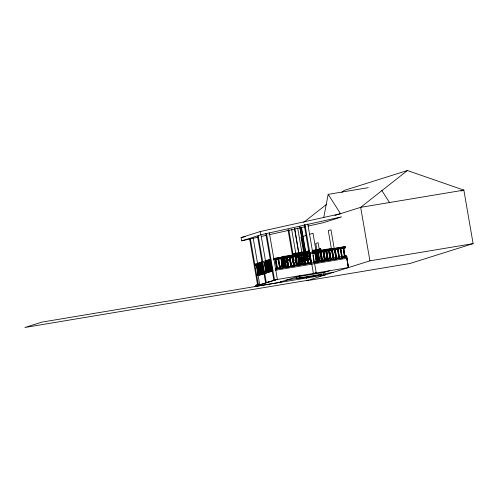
<?xml version="1.0" encoding="UTF-8"?>
<svg xmlns="http://www.w3.org/2000/svg" width="498" height="498" viewBox="0 0 498 498"><rect width="100%" height="100%" fill="white"/><g stroke="black" fill="none" stroke-linecap="round" stroke-linejoin="round"><path stroke-width="0.75" d="M292.986 253.725C292.973 252.685 292.836 255.293 293.017 253.6L309.102 250.917M319.511 249.753C319.915 249.38 320.731 248.701 319.959 249.703M323.7 217.719L328.182 194.357L368.29 187.665M320.724 248.851L320.936 249.585L320.737 248.832L311.904 251.166M319.884 249.772L319.965 249.473M292.04 256.731L292.668 256.962L292.538 256.308M283.119 256.769L283.698 256.75M300.836 275.55L278.531 282.571L254.503 286.58L257.92 283.543M277.747 268.49L291.585 256.856M292.089 257.447L279.976 267.631L278.519 258.985M303.593 222.438L326.651 204.273M341.821 192.321L344.249 190.41L407.395 170.528L463.862 190.124L473.1 243.622L409.954 263.504L306.768 280.716L369.908 260.834L473.1 243.622M407.395 170.528L360.67 207.336L334.917 215.447M319.554 249.23L319.897 249.218M258.387 237.123L241.804 240.808L241.076 237.583L260.149 231.576L340.8 213.654M241.804 240.808L260.877 234.801L341.528 216.873M340.084 217.402L323.208 222.718L308.131 226.067M306.625 235.255L300.966 237.036L305.542 263.535M309.457 234.365L312.993 233.251L316.137 251.422M460.924 191.051L463.862 190.124L360.67 207.336L369.908 260.834M270.675 259.134L255.219 264.002L255.418 265.166L257.503 264.818M257.298 263.654L262.452 262.029M265.397 261.101L270.551 259.477M255.418 265.166L262.041 263.075M263.517 262.614L270.881 260.292M283.866 267.613L281.993 256.763L284.775 256.215L284.202 256.395M256.943 264.799L258.549 274.087L256.943 264.799L257.846 264.631M257.615 264.587L259.122 273.906L257.615 264.587L258.412 264.45L258.661 265.882M259.688 273.726L258.182 264.407L259.788 273.695M260.031 263.94L258.655 264.257L260.261 273.545L261.164 273.383L260.915 271.952M261.406 273.184L259.9 263.865L261.5 273.153L262.303 273.022M261.17 263.585L260.367 263.716L261.973 273.01L262.876 272.842M260.94 263.535L262.546 272.829L260.94 263.535L261.743 263.405M261.512 263.355L263.118 272.649L261.512 263.355L262.315 263.224M262.185 263.143L263.784 272.437M264.37 262.458L265.976 271.746L264.37 262.458L265.839 262.116M265.608 262.066L267.115 271.391L265.608 262.066L266.411 261.936L266.654 263.361M267.687 271.211L266.181 261.886L267.787 271.18L268.484 271.074M267.451 261.606L266.654 261.736L268.26 271.03L269.157 270.862L268.908 269.437M267.221 261.556L268.827 270.85L267.221 261.556L268.696 261.213M269.169 261.064L267.793 261.382L269.399 270.669L270.302 270.507M268.939 261.02L270.545 270.308L268.939 261.02L269.735 260.884M269.505 260.84L271.111 270.128L269.505 260.84L270.408 260.672L270.657 262.104M257.173 264.843L257.765 267.669M258.885 264.301L259.234 265.702M260.597 263.766L259.8 263.896M265.166 262.322L265.639 264.438M266.884 261.786L267.227 263.181M258.238 264.587L261.917 263.423M264.861 262.496L270.016 260.877M298.514 254.005L298.937 253.874L281.993 256.763M292.65 256.626L294.256 265.92M316.554 250.936L316.13 251.067L330.242 248.651M309.283 253.831L310.727 263.168L311.381 263.037L309.775 253.75L273.402 259.856M309.775 253.75L310.354 258.089M312.601 253.277L345.338 247.855M304.197 256.37L309.768 255.48M305.697 257.068L308.455 256.202M306.307 257.049L309.059 256.184M305.691 257.671L309.824 256.37M306.301 257.653L309.059 256.781M263.853 273.533L257.223 275.618L257.024 274.454L272.487 269.586M305.019 259.639L310.142 258.375M304.359 260.068L299.535 261.587L310.248 258.985M308.094 259.122L310.161 258.474M279.795 268.304L278.027 259.066L279.795 268.304L280.287 268.223L278.681 258.935M265.322 273.066L272.686 270.75M263.996 273.614L258.101 275.469L259.701 284.719L275.699 279.764M265.471 273.153L272.836 270.831M302.51 260.466L302.616 261.077L305.448 260.603L310.266 259.084M260.043 275.039L264.519 273.526M265.932 273.184L267.47 272.599M269.617 272.026L271.889 271.211M310.64 259.078L305.816 260.597L310.559 259.271M286.157 267.656L294.113 265.148L310.708 262.378M297.082 265.446L295.638 256.103M305.56 264.033L304.122 254.69L305.442 263.317M310.727 263.168L304.216 224.704M323.445 260.155L327.447 258.898L346.284 255.754L346.54 257.242M333.498 259.346L331.73 250.108L333.498 259.346L333.99 259.265L332.384 249.977M343.327 256.688L346.284 255.754M249.591 238.673L257.622 285.173L261.201 284.47M257.528 236.177L265.559 282.677L269.138 281.974M265.776 233.581L273.807 280.075L277.386 279.372L269.356 232.877M254.503 286.58L277.386 279.372M312.663 273.595L316.236 272.892L307.795 224M315.514 273.122L316.236 272.892M301.85 277.591L298.825 278.544L317.338 275.456L320.363 274.504M329.502 270.769L324.827 272.238L296.161 277.019M314.132 262.67L327.447 258.898M314.636 262.676L322.038 260.579M298.651 254.659L308.959 251.944M299.69 226.789L305.013 256.159L300.001 226.733M299.653 257.833L294.754 228.383M324.148 272.387L323.407 272.512L324.154 272.381M241.076 237.583L245.595 236.581M261.4 236.457L265.92 235.448M268.939 234.776L305.118 226.733M312.165 250.407L319.828 249.131M293.148 254.335L309.233 251.652M312.296 251.141L313.827 250.886M316.124 250.5L319.953 249.865M345.562 246.56L273.62 258.555L273.819 259.719L345.761 247.724M273.962 258.562L309.171 252.691M312.234 252.181L345.139 246.691M266.081 261.917L266.984 261.755M258.082 264.438L258.985 264.27M310.161 256.109L298.688 258.101L298.806 258.817L305.648 257.64M307.77 258.767L299.429 260.977L300.848 260.74M305.044 259.856L307.876 259.383M313.728 261.88L322.025 260.491M347.367 257.012L275.008 269.144L279.596 268.378M281.127 268.123L310.21 263.274M333.168 259.446L314.039 262.633L312.968 255.418M334.7 259.19L346.944 257.149M275.319 270.271L347.567 258.176M257.024 274.454L258.412 274.224M273.807 280.075L276.664 279.602M276.807 279.559L348.525 267.582L346.925 258.331L348.419 267.613M265.559 282.677L268.416 282.198M286.033 280.212L333.536 272.288M257.622 285.173L260.479 284.7M325.493 274.821L41.9 322.119L24.9 327.472L308.486 280.175M293.017 253.6L293.073 254.241M381.804 190.46L389.71 202.835M328.182 194.357L340.252 213.25M292.202 256.763L293.832 265.888M260.149 231.576L260.877 234.801M293.285 256.688L293.297 257.173L293.141 256.731M346.801 258.723L348.208 266.884M340.869 248.558L342.313 257.902L340.831 249.324M335.752 257.491L330.965 229.765L328.275 230.611L333.062 258.338M332.347 250.743L333.828 259.315M331.164 259.738L329.558 250.45L331.002 259.788M329.153 250.052L330.691 258.979M328.661 250.133L330.199 259.06M328.499 250.189L329.913 258.369M328.338 260.211L326.732 250.917L328.176 260.261M326.327 250.525L327.609 257.958M325.835 250.606L327.373 259.533M325.673 250.656L327.086 258.836M323.905 251.39L325.511 260.678M323.868 252.156L325.35 260.734M323.756 252.486L325.038 259.919M323.009 251.079L324.547 260M322.847 251.129L324.385 260.049M320.93 252.953L321.185 254.441M321.44 255.928L321.702 257.416M321.957 258.904L322.212 260.392M320.146 252.343L320.401 253.831M320.662 255.318L320.917 256.806M321.173 258.294L321.428 259.782M321.247 260.946L318.098 242.725L315.782 243.46L317.095 251.048M323.476 273.856L323.737 275.375M317.768 251.951L319.311 260.877M321.029 273.825L321.291 275.344M316.604 252.15L318.141 261.07M316.336 252.231L317.967 262.023M320.058 274.137L320.451 276.409M315.427 252.803L316.871 262.147L315.39 253.569M304.938 224.474L313.385 273.371M310.596 259.514L310.845 260.946M308.019 258.73L308.125 259.34M301.464 227.269L305.89 252.909M301.159 227.318L305.585 252.959M305.342 259.993L305.448 260.603M307.764 276.409L308.025 277.928M297.661 227.984L303.861 263.903M306.108 276.894L306.37 278.426M302.261 260.504L302.367 261.12M301.24 260.647L300.86 258.468L300.966 259.968M294.449 228.439L300.524 264.008M299.485 259.632L299.746 261.12M300.001 262.608L300.257 264.089M297.947 256.022L299.485 264.948M297.549 255.362L299.217 265.029M291.61 229.092L297.81 265.004M295.476 256.153L296.957 264.731M295.451 256.464L296.864 264.643M294.959 256.545L296.497 265.471M288.753 229.572L293.241 255.549M293.901 259.365L294.169 260.896M294.43 262.421L294.692 263.952M292.787 256.887L294.069 264.32M288.031 229.796L292.388 255.007M292.65 256.538L294.33 266.424M292.625 256.937L293.907 264.37M293.671 265.938L292.245 256.949M290.216 258.842L291.498 266.281M289.307 257.491L290.844 266.411M287.159 257.516L288.803 267.494M286.997 257.572L288.479 266.144M286.966 257.877L288.379 266.057M286.636 257.908L288.049 266.088M286.475 257.958L288.018 266.884M285.024 257.659L286.649 267.065M282.571 256.582L284.445 267.432M277.461 268.696L275.855 259.402L277.299 268.746M266.498 233.35L274.535 279.851M271.864 266.878L272.107 268.31M270.9 261.911L271.149 263.336M271.391 264.768L272.132 269.057M270.9 263.535L271.149 264.961M271.398 266.393L271.64 267.818M269.96 261.568L270.209 263M270.451 264.426L270.7 265.857M270.949 267.289L271.198 268.715M270.377 267.463L270.626 268.895M268.939 262.645L269.188 264.071M269.437 265.502L269.679 266.934M269.928 268.36L270.177 269.791M269.48 269.256L269.729 270.682M267.893 261.35L269.499 270.638M267.924 263.716L268.167 265.148M268.416 266.573L268.665 268.005M267.476 264.612L267.725 266.044M267.968 267.47L268.217 268.901M266.754 261.705L268.36 270.999M265.963 262.826L266.212 264.257M266.455 265.689L266.704 267.115M266.953 268.546L267.196 269.972M261.108 235.473L265.583 261.388M265.882 265.864L266.131 267.295M258.25 235.946L266.287 282.447M263.398 268.908L263.647 270.339M261.967 264.089L262.209 265.515M262.458 266.947L262.707 268.372M262.01 267.837L262.259 269.269M262.502 270.7L262.751 272.126M260.946 265.16L261.195 266.592M261.438 268.017L261.687 269.449M261.936 270.881L262.178 272.306M260.466 263.685L262.073 272.979M260.498 266.057L260.747 267.482M260.989 268.914L261.238 270.346M261.487 271.771L261.73 273.203M259.477 267.127L259.726 268.559M259.975 269.991L260.217 271.416M258.755 264.226L260.361 273.514M253.171 237.969L257.647 263.89M257.964 265.347L258.213 266.772M258.462 268.204L258.705 269.636M258.954 271.061L259.203 272.493M258.014 269.101L258.257 270.526M258.506 271.958L258.755 273.39M250.313 238.449L258.35 284.949M305.573 254.148L305.666 256.339M320.015 249.062L319.367 249.137L320.015 249.062M256.47 264.942L257.976 274.267L256.47 264.942M259.327 264.046L260.834 273.365L259.327 264.046M265.036 262.247L266.542 271.566L265.036 262.247M268.466 261.17L269.972 270.489L268.466 261.17M270.177 260.628L271.684 269.947L270.177 260.628M275.363 259.489L276.807 268.827L275.363 259.489M281.015 258.543L282.459 267.887L281.015 258.543M281.507 258.462L282.951 267.806L281.507 258.462M283.841 258.07L285.286 267.414L283.841 258.07M284.333 257.989L285.777 267.333L284.333 257.989M286.667 257.603L288.112 266.94L286.667 257.603M289.494 257.13L290.938 266.474L289.494 257.13M289.985 257.049L291.43 266.386L289.985 257.049M292.32 256.657L293.764 266L292.32 256.657M295.146 256.184L296.59 265.527L295.146 256.184M297.978 255.717L299.416 265.054L297.978 255.717M298.47 255.636L299.908 264.973L298.47 255.636M300.804 255.244L302.242 264.587L300.804 255.244M301.296 255.163L302.734 264.5L301.296 255.163M303.631 254.771L305.069 264.114L303.631 254.771M306.457 254.304L307.901 263.641L306.457 254.304M306.949 254.217L308.393 263.56L306.949 254.217M314.935 252.884L316.379 262.228L314.935 252.884M317.761 252.418L319.206 261.755L317.761 252.418M318.253 252.33L319.697 261.674L318.253 252.33M320.588 251.944L322.032 261.288L320.588 251.944M321.079 251.864L322.523 261.201L321.079 251.864M300.045 258.605L300.275 260.828L300.045 258.605M305.286 256.956L305.517 259.178L305.286 256.956M306.108 256.819L306.332 259.041L306.108 256.819M323.414 251.471L324.858 260.815L323.414 251.471M326.24 250.998L327.709 260.379L326.24 250.998M329.066 250.531L330.51 259.869L329.066 250.531M334.724 249.585L336.162 258.929L334.724 249.585M335.21 249.504L336.654 258.848L335.21 249.504M337.551 249.112L338.995 258.456L337.551 249.112M338.042 249.031L339.487 258.375L338.042 249.031M340.377 248.645L341.821 257.983L340.377 248.645M343.203 248.172L344.647 257.516L343.203 248.172M343.695 248.091L345.139 257.429L343.695 248.091M297.2 278.469L296.478 278.693L300.051 277.99L297.2 278.469M296.596 276.975L297.325 276.857L296.596 276.975M280.673 281.899L281.401 281.781L280.673 281.899"/></g></svg>
